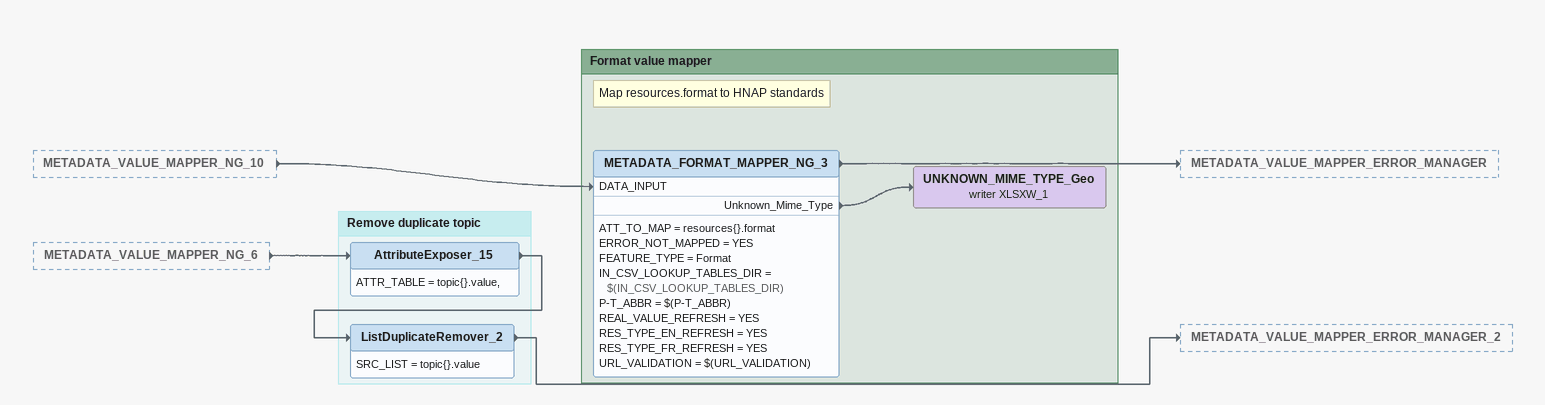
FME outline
METADATA_VALUE_MAPPER_NG_10 [outside]
    -> METADATA_FORMAT_MAPPER_NG_3 [DATA_INPUT]
METADATA_VALUE_MAPPER_NG_6 [outside]
    -> AttributeExposer_15

Bookmark: Format value mapper
Note: Map resources.format to HNAP standards
METADATA_FORMAT_MAPPER_NG_3
    ATT_TO_MAP = resources{}.format
    ERROR_NOT_MAPPED = YES
    FEATURE_TYPE = Format
    IN_CSV_LOOKUP_TABLES_DIR = $(IN_CSV_LOOKUP_TABLES_DIR)
    P-T_ABBR = $(P-T_ABBR)
    REAL_VALUE_REFRESH = YES
    RES_TYPE_EN_REFRESH = YES
    RES_TYPE_FR_REFRESH = YES
    URL_VALIDATION = $(URL_VALIDATION)
    Unknown_Mime_Type -> UNKNOWN_MIME_TYPE_Geo (writer XLSXW_1)
    -> METADATA_VALUE_MAPPER_ERROR_MANAGER
UNKNOWN_MIME_TYPE_Geo (writer XLSXW_1)

Bookmark: Remove duplicate topic
AttributeExposer_15
    ATTR_TABLE = topic{}.value,
    -> ListDuplicateRemover_2
ListDuplicateRemover_2
    SRC_LIST = topic{}.value
    -> METADATA_VALUE_MAPPER_ERROR_MANAGER_2
